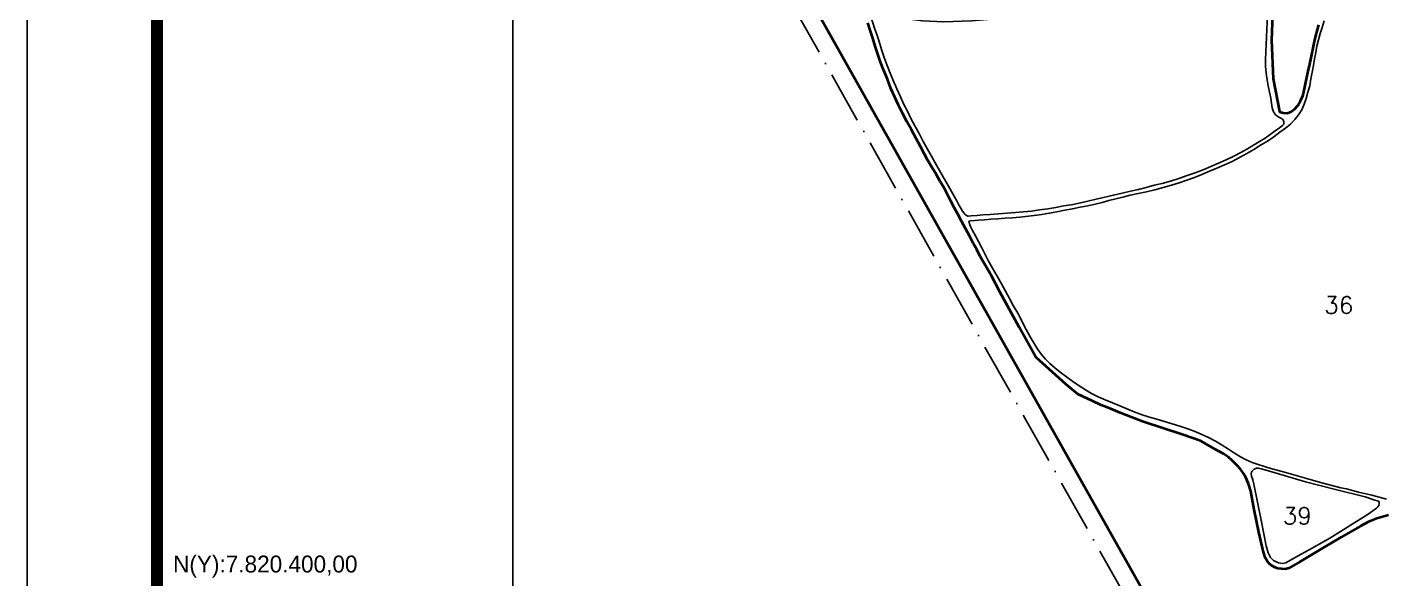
# Model space of a CAD drawing. Extents: x 733526 to 735626, y 7819318 to 7822288.
# Drawn here: x 733526 to 734570, y 7820401 to 7820826 of the extents above; entities that cross this region are included whole.
import ezdxf
from ezdxf.enums import TextEntityAlignment as Align

# ---------------------------------------------------------------- set-up
doc = ezdxf.new("R2010")
doc.units = 0
doc.header["$MEASUREMENT"] = 0
for name, pattern in [('CONTINUO', [0]), ('LIN0', [0]), ('LIN1', [50, 40, -10]), ('LIN3', [60, 40, -10, 0, -10])]:
    doc.linetypes.add(name, pattern=pattern)
doc.layers.add('0114000490', color=1, linetype='Continuous', lineweight=40)
for name, color, linetype in [('0114000490035', 5, 'Continuous'), ('0114000490036', 5, 'Continuous'), ('0114000490039', 5, 'Continuous'), ('MALHA', 8, 'Continuous'), ('MARGEM', 5, 'Continuous'), ('RODOVIA', 1, 'Continuous'), ('TEXTO_NUN_TAL', 7, 'Continuous')]:
    doc.layers.add(name, color=color, linetype=linetype)
doc.styles.add('Simplex', font='simplex.shx')

msp = doc.modelspace()

# ---------------------------------------------------------------- linework, layer by layer
at = {"layer": '0114000490', "linetype": 'Continuous'}
for points in [[(734485.6, 7820849), (734484.2, 7820815.7), (734485.7, 7820785.8), (734490.4, 7820760.8), (734490.7, 7820760.5), (734493.3, 7820759.6), (734496.3, 7820759.5), (734499.2, 7820760.5), (734502, 7820762.5), (734504.6, 7820765.4), (734506.6, 7820768.9), (734508.4, 7820772.8), (734508.9, 7820774.6), (734512.9, 7820793.1), (734513.6, 7820796), (734515, 7820803.2), (734516.3, 7820809.6), (734517.6, 7820815.8), (734519.1, 7820821.7), (734520.8, 7820827.4)], [(734574.5, 7820450), (734565.4, 7820447.4), (734559.1, 7820444.9), (734552.8, 7820441.6), (734538, 7820433), (734524.2, 7820424.8), (734506.1, 7820414.1), (734497.6, 7820409.1), (734495, 7820408.4), (734492.1, 7820408.6), (734489.3, 7820409), (734487, 7820409.6), (734484.3, 7820411.2), (734482.4, 7820412.7), (734481.1, 7820414.4), (734479.5, 7820417.3), (734477.9, 7820422.6), (734474.5, 7820436.8), (734471, 7820454.4), (734468.5, 7820468.5), (734466.5, 7820474.1), (734464.4, 7820478.9), (734462.8, 7820482), (734460.3, 7820485.4), (734457.7, 7820488.4), (734453.9, 7820492), (734451.1, 7820494.6), (734447.2, 7820497.3), (734441.1, 7820500.6), (734430.1, 7820506.9), (734424.5, 7820509), (734414.8, 7820512.3), (734401.3, 7820516.7), (734384.9, 7820522), (734367.6, 7820528.9), (734360.5, 7820531.8), (734353, 7820534.7), (734346.2, 7820538), (734335.1, 7820543.2), (734326, 7820550.8), (734302.7, 7820571.5), (734289.8, 7820594.6), (734275.1, 7820622), (734268.6, 7820634.3), (734266.7, 7820637.4), (734263.3, 7820643.4), (734259.9, 7820649.1), (734257.2, 7820654.5), (734254.5, 7820659.5), (734251.7, 7820664.9), (734248.6, 7820670.6), (734245.6, 7820676.3), (734242.7, 7820681.7), (734239.9, 7820686.8), (734237.4, 7820691.6), (734232.3, 7820701.5), (734229.2, 7820706.9), (734226.1, 7820712.4), (734222.7, 7820717.8), (734219.6, 7820723.1), (734214, 7820733.8), (734210.6, 7820739.9), (734206.9, 7820746.6), (734203.4, 7820753), (734200, 7820759.4), (734197, 7820765.5), (734191.2, 7820778.5), (734188.4, 7820785.5), (734185.7, 7820792.3), (734183.2, 7820798.7), (734181, 7820804.8), (734179.1, 7820810.9), (734177.2, 7820817.2), (734175.2, 7820823.3), (734173.4, 7820829)]]:
    msp.add_lwpolyline(points, dxfattribs=at)
at = {"layer": '0114000490035', "linetype": 'CONTINUO', "flags": 128}
msp.add_lwpolyline([(734173.9, 7820840.2), (734174.1, 7820839.6), (734174.3, 7820838.5), (734174.6, 7820837.7), (734174.9, 7820836.4), (734175.4, 7820834.6), (734176.2, 7820832.1), (734177.2, 7820828.9), (734178.6, 7820824.9), (734180.2, 7820820.1), (734182.1, 7820814.5), (734184, 7820808.4), (734186, 7820802.3), (734188.3, 7820796.2), (734190.5, 7820790.3), (734193.1, 7820784.2), (734195.7, 7820778.1), (734198.5, 7820771.9), (734201.1, 7820766.2), (734203.8, 7820760.9), (734206.5, 7820755.4), (734209.5, 7820749.6), (734212.8, 7820743.7), (734216, 7820737.7), (734219.2, 7820731.7), (734222.3, 7820726.4), (734225.2, 7820721.1), (734228.5, 7820715.4), (734235.5, 7820703.2), (734238.9, 7820697.4), (734241.8, 7820692), (734243.8, 7820688.3), (734245.2, 7820685.8), (734246.4, 7820683.9), (734247.2, 7820682.6), (734248.1, 7820681.7), (734249, 7820681), (734249.3, 7820680.8), (734249.5, 7820680.7), (734249.8, 7820680.3), (734250.4, 7820680.2), (734250.6, 7820680.2), (734253, 7820680.3), (734257.2, 7820680.8), (734261.9, 7820681.2), (734267.6, 7820681.4), (734273.9, 7820682), (734280.4, 7820682.4), (734287, 7820682.9), (734299.4, 7820684.1), (734305.7, 7820685.1), (734312, 7820685.9), (734318.1, 7820686.8), (734324.1, 7820688), (734330, 7820689), (734336.2, 7820690.2), (734342.8, 7820691.7), (734349.3, 7820693.2), (734355.9, 7820694.7), (734362.5, 7820696.4), (734369.2, 7820697.9), (734375.6, 7820699.4), (734381.8, 7820700.7), (734387.8, 7820702.2), (734393.9, 7820703.9), (734400.2, 7820705.4), (734406.4, 7820707.1), (734412.9, 7820709.2), (734419.3, 7820711.4), (734425.5, 7820713.6), (734431.6, 7820715.9), (734437.6, 7820718.4), (734443.5, 7820721), (734449.5, 7820723.5), (734455.2, 7820726.3), (734460.6, 7820729.1), (734465.7, 7820732), (734470.5, 7820734.8), (734475, 7820737.6), (734479.3, 7820740.3), (734487.1, 7820745.8), (734490.4, 7820748.1), (734492.8, 7820749.9), (734493.7, 7820751.1), (734493.9, 7820752.7), (734493.3, 7820754.3), (734491.9, 7820755.3), (734489.9, 7820756.4), (734487.7, 7820758), (734485.9, 7820760.5), (734484.9, 7820763.6), (734484.2, 7820767.1), (734483.7, 7820771), (734482.8, 7820775.7), (734481.7, 7820780.4), (734480.9, 7820785.2), (734480.2, 7820790.3), (734479.7, 7820795.5), (734479.7, 7820800.7), (734480.2, 7820812.1), (734480.4, 7820817.9), (734480.8, 7820823.8), (734480.9, 7820829.4), (734480.9, 7820835.3), (734480.8, 7820841.3), (734480.8, 7820853.5), (734480.9, 7820859.3), (734480.8, 7820865), (734480.5, 7820871), (734480.2, 7820877.3), (734479.9, 7820884), (734479.6, 7820891.1), (734479.3, 7820898.3), (734479, 7820905.6), (734478.8, 7820913), (734478.7, 7820920.4), (734478.4, 7820928), (734478.3, 7820935.5), (734478.3, 7820943.1), (734478.4, 7820950.2), (734478.4, 7820957.2), (734478.5, 7820970.8), (734478.4, 7820977.5), (734478.3, 7820984.1), (734478.3, 7820990.7), (734478.3, 7820997.4), (734478.5, 7821017), (734478.6, 7821023.2), (734478.7, 7821029.1), (734478.7, 7821034.6), (734478.8, 7821039.4), (734478.8, 7821043.7), (734478.8, 7821047.7), (734478.6, 7821051.5), (734478, 7821055.2), (734477.2, 7821058.9), (734476, 7821062.7), (734474.4, 7821066.6), (734472.1, 7821070.6), (734469.1, 7821074.9), (734465.7, 7821079.3), (734462.1, 7821083.3), (734458.2, 7821087.4), (734454.1, 7821091.3), (734449.8, 7821095), (734445.9, 7821098.1), (734441.9, 7821101), (734437.8, 7821103.9), (734433.7, 7821106.7), (734429.3, 7821109.4), (734424.7, 7821112), (734420, 7821114.6), (734415.2, 7821117.3), (734410.4, 7821120.1), (734405.5, 7821123), (734395, 7821128.7), (734389.4, 7821131.7), (734383.7, 7821134.8), (734377.8, 7821137.7), (734365.9, 7821143.8), (734359.8, 7821146.3), (734353.7, 7821148.7), (734347.4, 7821151.2), (734341, 7821153.3), (734334.2, 7821155.2), (734327.3, 7821157), (734320.4, 7821158.8), (734313.4, 7821160.3), (734306.9, 7821161.7), (734300.4, 7821162.5), (734293.9, 7821163.1), (734287.4, 7821163.8), (734281.1, 7821164.6), (734275.2, 7821165.4), (734263.6, 7821167.5), (734257.6, 7821168.7), (734244.8, 7821171.5), (734238.1, 7821173.2), (734231.4, 7821174.6), (734224.9, 7821175.9), (734218.8, 7821176.8), (734213.5, 7821177.1), (734208.6, 7821176.7), (734203.8, 7821175.9), (734199.1, 7821174.8), (734194.4, 7821173), (734183.9, 7821168), (734177.9, 7821165.3), (734171.7, 7821162.8), (734165.9, 7821160.3), (734160.4, 7821158.1), (734155.6, 7821156.3), (734151.8, 7821154.6), (734148.8, 7821153.6), (734146.5, 7821152.3), (734144.7, 7821151.2), (734143.2, 7821149.9), (734141.7, 7821148.3), (734141.5, 7821148.3), (734140.6, 7821146.8), (734139.1, 7821145.2), (734137.6, 7821143.4), (734135.8, 7821141.2), (734133.9, 7821139.2), (734131.9, 7821137.5), (734127.1, 7821134.3), (734130.2, 7821133.1), (734136.1, 7821131.2), (734145.7, 7821130), (734172, 7821129.8), (734183.7, 7821129.7), (734188.7, 7821128.9), (734206.7, 7821127.4), (734227.1, 7821123.6), (734263.8, 7821113.9), (734283, 7821108.1), (734319.4, 7821097.5), (734354.5, 7821084.7), (734372.9, 7821076.3), (734391.4, 7821066.7), (734408.2, 7821056.8), (734422.6, 7821045.7), (734433.7, 7821027.6), (734442.5, 7820990.8), (734441.9, 7820968.3), (734440.9, 7820948), (734438.2, 7820927.2), (734431.4, 7820905.7), (734418.1, 7820885), (734401.2, 7820867.6), (734379.8, 7820855.7), (734358, 7820848.7), (734338.4, 7820843.3), (734318.9, 7820838.3), (734296.5, 7820834), (734253.1, 7820830.6), (734232, 7820829.8), (734215.5, 7820830.5), (734209.4, 7820831.3), (734196.4, 7820833.1), (734189.6, 7820835.2), (734183.1, 7820837.1)], close=True, dxfattribs=at)
at = {"layer": '0114000490036'}
msp.add_lwpolyline([(734524.9, 7820830.4), (734523.3, 7820825.5), (734521.8, 7820820.7), (734520.5, 7820815.9), (734519.3, 7820811.1), (734518.4, 7820806.2), (734517.5, 7820801.3), (734516.7, 7820796.2), (734515.7, 7820791.1), (734514.7, 7820785.8), (734513.7, 7820780.5), (734512.4, 7820775.5), (734511, 7820770.8), (734509.5, 7820766.4), (734507.6, 7820762.1), (734505.2, 7820758.2), (734502.3, 7820754.5), (734499, 7820751.1), (734495, 7820747.8), (734490.7, 7820744.7), (734486.1, 7820741.3), (734481.1, 7820737.9), (734475.9, 7820734.7), (734470.8, 7820731.6), (734465.3, 7820728.4), (734459.7, 7820725.3), (734454, 7820722.3), (734448.2, 7820719.7), (734442.3, 7820717.1), (734436.5, 7820714.7), (734430.7, 7820712.3), (734424.9, 7820710), (734419.1, 7820707.9), (734413.3, 7820705.9), (734407.2, 7820703.9), (734400.9, 7820702.2), (734394.5, 7820700.5), (734387.9, 7820699), (734381.5, 7820697.6), (734375.4, 7820696.3), (734369.7, 7820694.9), (734364.4, 7820693.5), (734359.1, 7820692.1), (734353.9, 7820690.7), (734348.4, 7820689.3), (734342.8, 7820688), (734336.9, 7820687), (734330.9, 7820685.9), (734325, 7820684.7), (734319, 7820683.5), (734313.1, 7820682.4), (734307.3, 7820681.5), (734301.6, 7820680.8), (734290.5, 7820679.5), (734284.8, 7820679), (734279.1, 7820678.6), (734273.5, 7820678.2), (734268.2, 7820677.8), (734263.3, 7820677.3), (734258.8, 7820677), (734252.5, 7820676.5), (734251.2, 7820676.3), (734251.5, 7820675.2), (734252.3, 7820672.8), (734253.9, 7820669.1), (734256.2, 7820665), (734258.6, 7820660.6), (734261.1, 7820655.8), (734263.6, 7820651.1), (734266.1, 7820646.1), (734269.3, 7820640.2), (734272.9, 7820633.9), (734276.3, 7820628.1), (734279.5, 7820622.5), (734282.5, 7820616.9), (734285.4, 7820611.3), (734288.8, 7820605.4), (734295.3, 7820593), (734298.4, 7820587.4), (734301.4, 7820582.2), (734304.3, 7820577.5), (734307.2, 7820573.7), (734310.1, 7820570.2), (734313.5, 7820566.7), (734317.3, 7820563.5), (734321.6, 7820560), (734326.3, 7820556.5), (734331.2, 7820552.9), (734336.2, 7820549.5), (734340.9, 7820546.6), (734345.7, 7820543.7), (734350.9, 7820541.1), (734356.2, 7820538.7), (734361.7, 7820536.4), (734367.4, 7820534.1), (734378.9, 7820529.4), (734384.7, 7820527.3), (734390.4, 7820525.5), (734396, 7820523.8), (734401.9, 7820522.2), (734407.9, 7820520.4), (734413.6, 7820518.6), (734419.1, 7820516.7), (734424.7, 7820514.6), (734430.1, 7820512.3), (734435.7, 7820509.8), (734441.1, 7820507), (734446.2, 7820503.9), (734451.1, 7820500.8), (734455.7, 7820497.7), (734460.3, 7820494.9), (734464.7, 7820492.5), (734469.4, 7820490.6), (734474, 7820488.9), (734478.8, 7820487.4), (734483.7, 7820486), (734494.2, 7820483.2), (734510.5, 7820478.4), (734522, 7820475.2), (734532.8, 7820472.3), (734537.6, 7820471.1), (734542.1, 7820470.2), (734546.7, 7820469), (734551.4, 7820467.8), (734561.5, 7820465.3), (734567.2, 7820463.9), (734572.9, 7820462.4)], dxfattribs=at)
at = {"layer": '0114000490039', "linetype": 'ByBlock'}
msp.add_lwpolyline([(734470.8, 7820473.9), (734469.8, 7820477.3), (734469, 7820480.1), (734468.7, 7820482.1), (734468.9, 7820483), (734469.3, 7820483.9), (734470.9, 7820485.5), (734472.7, 7820486.1), (734474.3, 7820486.1), (734476.3, 7820485.7), (734480.1, 7820484.7), (734510.6, 7820475.7), (734533.5, 7820469.8), (734556.4, 7820464), (734564, 7820461.6), (734566, 7820461.1), (734566.8, 7820460.7), (734567.1, 7820460), (734567.1, 7820458.7), (734566.9, 7820457.5), (734566.2, 7820456.4), (734565.1, 7820455.5), (734558.8, 7820450.8), (734529.2, 7820432.4), (734515.2, 7820424.3), (734501.9, 7820417.2), (734495.4, 7820413.2), (734492.8, 7820412.8), (734489.6, 7820413.3), (734485.8, 7820415), (734483.5, 7820417.4), (734481.8, 7820420.9), (734480.3, 7820426.3), (734476.4, 7820446.2)], close=True, dxfattribs=at)
at = {"layer": 'MALHA', "color": 8}
msp.add_lwpolyline([(733900, 7821159.5), (733900, 7820006), (733900, 7819652)], dxfattribs=at)
at = {"layer": 'MARGEM', "color": 174, "linetype": 'LIN0'}
msp.add_line((733525.8, 7819317.6), (733525.8, 7822287.6), dxfattribs=at)
at = {"layer": 'MARGEM', "color": 174, "linetype": 'LIN0', "flags": 128}
msp.add_lwpolyline([(735625.8, 7819317.6), (735625.8, 7822287.6), (733525.8, 7822287.6), (733525.8, 7819317.6)], close=True, dxfattribs=at)
at = {"layer": 'MARGEM', "color": 174, "linetype": 'LIN0', "const_width": 9.09, "flags": 128}
msp.add_lwpolyline([(735525.8, 7819652), (735525.8, 7822187.6), (733625.8, 7822187.6), (733625.8, 7819652)], close=True, dxfattribs=at)
at = {"layer": 'RODOVIA', "color": 44, "linetype": 'LIN3'}
msp.add_lwpolyline([(733702.7, 7821575.4), (733732.7, 7821522), (734403.8, 7820330.5), (734422.2, 7820297.9), (734429.2, 7820286.4)], dxfattribs=at)
at = {"layer": 'RODOVIA', "color": 7, "linetype": 'LIN1', "flags": 128}
msp.add_lwpolyline([(733719, 7821574.9, 2, 2, 0), (733744.9, 7821528.9, 2, 2, 0), (734416, 7820337.4, 2, 2, 0), (734434.4, 7820304.8, 2, 2, 0), (734456.2, 7820269.6, 2, 2, 0), (734482.1, 7820231.1, 2, 2, 0), (734512.8, 7820191.1, 2, 2, 0), (734544.7, 7820153.9, 2, 2, 0), (734580.4, 7820117.7, 2, 2, 0), (734616.3, 7820084.9, 2, 2, 0), (734641.7, 7820063.4, 2, 2, 0), (734655.4, 7820053.1, 2, 2, 0), (734741.3, 7819990.1, 2, 2, 0), (734993.1, 7819805.7, 2, 2, 0), (735056.4, 7819759.7, 0, 0, 0)], format="xyseb", dxfattribs=at)

# ---------------------------------------------------------------- texts
at = {"layer": 'MALHA'}
msp.add_text('N(Y):7.820.400,00', height=13, dxfattribs=at).set_placement((733638.2, 7820402), align=Align.BOTTOM_LEFT)
at = {"layer": 'TEXTO_NUN_TAL', "linetype": 'Continuous', "style": 'Simplex'}
for s, p in [('36', (734525, 7820605.2)), ('39', (734493, 7820443))]:
    msp.add_text(s, height=13, dxfattribs=at).set_placement(p)

doc.saveas('drawing.dxf')
